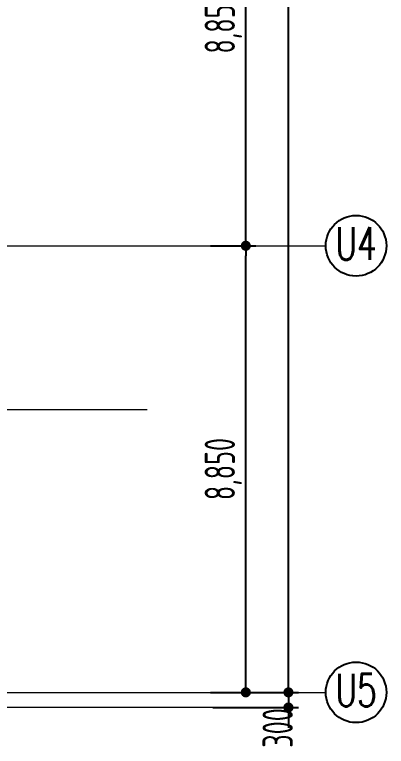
# Model space of a CAD drawing. Extents: x 0 to 160756, y 0 to 229247.
# Drawn here: x 75107 to 82471, y 67355 to 81856 of the extents above; entities that cross this region are included whole.
import ezdxf
from ezdxf.enums import TextEntityAlignment as Align
from ezdxf.xclip import XClip

# ---------------------------------------------------------------- set-up
doc = ezdxf.new("R2010")
doc.units = 0
doc.header["$LTSCALE"] = 10
doc.header["$XCLIPFRAME"] = 2
doc.linetypes.add('H12設備棟3F$0$CENTERK3', pattern=[2.749, 2.5, -0.083, 0.083, -0.083])
doc.linetypes.add('H12設備棟3F$0$CENTERK5', pattern=[6.916, 6.667, -0.083, 0.083, -0.083])
for name, color, linetype in [('H12設備棟3F$0$H-SIN', 252, 'H12設備棟3F$0$CENTERK5'), ('H12設備棟3F$0$K-SIN', 252, 'H12設備棟3F$0$CENTERK3'), ('H12設備棟3F$0$SIN-M', 3, 'Continuous'), ('H12設備棟3F$0$柱位', 3, 'Continuous')]:
    doc.layers.add(name, color=color, linetype=linetype)
doc.styles.add('H12設備棟3F$0$CHINA', font='romans.shx', dxfattribs={"width": 0.7, "bigfont": 'chineset.shx'})
doc.styles.add('H12設備棟3F$0$dim-txt', font='isocp.shx', dxfattribs={"width": 0.7, "bigfont": 'chineset.shx'})
doc.dimstyles.new('H12設備棟3F$0$ARCH-dim-2000', dxfattribs={"dimscale": 2000, "dimtxt": 0.3, "dimasz": 0.1, "dimexe": 0.1, "dimexo": 0.1, "dimgap": 0.05, "dimtad": 1, "dimdec": 0, "dimrnd": 0.1, "dimdsep": 46, "dimlunit": 6, "dimtxsty": 'H12設備棟3F$0$dim-txt', "dimblk": 'H12設備棟3F$0$_Dot', "dimblk1": 'H12設備棟3F$0$_Origin', "dimblk2": 'H12設備棟3F$0$_Origin', "dimcen": 2, "dimclrd": 256, "dimclre": 256, "dimclrt": 256, "dimadec": 0, "dimazin": 0, "dimtfac": 1, "dimtdec": 1, "dimtix": 1, "dimtmove": 2, "dimatfit": 3, "dimldrblk": 'H12設備棟3F$0$_Origin', "dimfxl": 1, "dimtvp": 1, "dimtolj": 1, "dimarcsym": 0})

# ---------------------------------------------------------------- blocks, each defined once
blk = doc.blocks.new('H12設備棟3F$0$_Dot')
at = {"color": 0, "linetype": 'ByBlock', "lineweight": -2}
blk.add_line((-0.5, 0), (-1, 0), dxfattribs=at)
at = {"color": 0, "linetype": 'ByBlock', "const_width": 0.5}
blk.add_lwpolyline([(-0.25, 0, 1), (0.25, 0, 1)], format="xyb", close=True, dxfattribs=at)
blk = doc.blocks.new('*D38')
at = {"layer": 'DEFPOINTS', "color": 0, "transparency": 16777216}
for p in [(78831, 68425), (78831, 68125), (80531, 68125)]:
    blk.add_point(p, dxfattribs=at)
at = {"layer": 'H12設備棟3F$0$SIN-M', "lineweight": -2, "transparency": 16777216}
for p, q in [((80531, 68625), (80531, 68825)), ((79031, 68425), (80731, 68425)), ((80531, 68425), (80531, 68125)), ((79031, 68125), (80731, 68125)), ((80531, 67925), (80531, 67725))]:
    blk.add_line(p, q, dxfattribs=at)
at = {"layer": 'H12設備棟3F$0$SIN-M', "lineweight": -2, "transparency": 16777216, "xscale": 200, "yscale": 200, "zscale": 200}
for p, rotation in [((80531, 68425), 270), ((80531, 68125), 90)]:
    blk.add_blockref('H12設備棟3F$0$_Dot', p, dxfattribs=dict(at, rotation=rotation))
at = {"layer": 'H12設備棟3F$0$SIN-M', "transparency": 16777216, "insert": (80318, 67719), "char_height": 600, "attachment_point": 5, "rotation": 90, "style": 'H12設備棟3F$0$dim-txt'}
blk.add_mtext('\\A1;300', dxfattribs=at)
blk = doc.blocks.new('H12設備棟3F$0$_Origin')
at = {"color": 0, "lineweight": -2}
blk.add_line((0, 0), (-1, 0), dxfattribs=at)
blk.add_circle((0, 0), 0.5, dxfattribs=at)
blk = doc.blocks.new('*D39')
at = {"layer": 'DEFPOINTS', "color": 0, "transparency": 16777216}
for p in [(79631, 103825), (80531, 103825), (79631, 68425)]:
    blk.add_point(p, dxfattribs=at)
at = {"layer": 'H12設備棟3F$0$SIN-M', "lineweight": -2, "transparency": 16777216}
for p, q in [((79831, 103825), (80731, 103825)), ((80531, 68625), (80531, 103625)), ((79831, 68425), (80731, 68425))]:
    blk.add_line(p, q, dxfattribs=at)
at = {"layer": 'H12設備棟3F$0$SIN-M', "lineweight": -2, "transparency": 16777216, "xscale": 200, "yscale": 200, "zscale": 200}
for p, rotation in [((80531, 103825), 90), ((80531, 68425), 270)]:
    blk.add_blockref('H12設備棟3F$0$_Dot', p, dxfattribs=dict(at, rotation=rotation))
at = {"layer": 'H12設備棟3F$0$SIN-M', "transparency": 16777216, "insert": (80086, 86125), "char_height": 600, "attachment_point": 5, "rotation": 90, "style": 'H12設備棟3F$0$dim-txt'}
blk.add_mtext('\\A1;35,400', dxfattribs=at)
blk = doc.blocks.new('*D40')
at = {"layer": 'DEFPOINTS', "color": 0, "transparency": 16777216}
for p in [(78787, 77275), (79687, 77275), (78787, 68425)]:
    blk.add_point(p, dxfattribs=at)
at = {"layer": 'H12設備棟3F$0$SIN-M', "lineweight": -2, "transparency": 16777216}
for p, q in [((78987, 77275), (79887, 77275)), ((79687, 68625), (79687, 77075)), ((78987, 68425), (79887, 68425))]:
    blk.add_line(p, q, dxfattribs=at)
at = {"layer": 'H12設備棟3F$0$SIN-M', "lineweight": -2, "transparency": 16777216, "xscale": 200, "yscale": 200, "zscale": 200}
for p, rotation in [((79687, 77275), 90), ((79687, 68425), 270)]:
    blk.add_blockref('H12設備棟3F$0$_Dot', p, dxfattribs=dict(at, rotation=rotation))
at = {"layer": 'H12設備棟3F$0$SIN-M', "transparency": 16777216, "insert": (79242, 72850), "char_height": 600, "attachment_point": 5, "rotation": 90, "style": 'H12設備棟3F$0$dim-txt'}
blk.add_mtext('\\A1;8,850', dxfattribs=at)
blk = doc.blocks.new('*D41')
at = {"layer": 'DEFPOINTS', "color": 0, "transparency": 16777216}
for p in [(78787, 86125), (79687, 86125), (78787, 77275)]:
    blk.add_point(p, dxfattribs=at)
at = {"layer": 'H12設備棟3F$0$SIN-M', "lineweight": -2, "transparency": 16777216}
for p, q in [((78987, 86125), (79887, 86125)), ((79687, 77475), (79687, 85925)), ((78987, 77275), (79887, 77275))]:
    blk.add_line(p, q, dxfattribs=at)
at = {"layer": 'H12設備棟3F$0$SIN-M', "lineweight": -2, "transparency": 16777216, "xscale": 200, "yscale": 200, "zscale": 200}
for p, rotation in [((79687, 86125), 90), ((79687, 77275), 270)]:
    blk.add_blockref('H12設備棟3F$0$_Dot', p, dxfattribs=dict(at, rotation=rotation))
at = {"layer": 'H12設備棟3F$0$SIN-M', "transparency": 16777216, "insert": (79242, 81700), "char_height": 600, "attachment_point": 5, "rotation": 90, "style": 'H12設備棟3F$0$dim-txt'}
blk.add_mtext('\\A1;8,850', dxfattribs=at)
blk = doc.blocks.new('H12設備棟3F')
at = {"layer": 'H12設備棟3F$0$H-SIN', "lineweight": 5}
for p, q in [((44007.9, 77275.3), (81271.4, 77275.3)), ((10462.6, 68425.3), (81271.4, 68425.3))]:
    blk.add_line(p, q, dxfattribs=at)
at = {"layer": 'H12設備棟3F$0$K-SIN', "lineweight": 5}
for p, q in [((77731.4, 74025.3), (72335.2, 74025.3)), ((80531.4, 68125.3), (11677.6, 68125.3))]:
    blk.add_line(p, q, dxfattribs=at)
at = {"layer": 'H12設備棟3F$0$柱位'}
for centre in [(81871.4, 77275.3), (81871.4, 68425.3)]:
    blk.add_circle(centre, 600, dxfattribs=at)
at = {"layer": 'H12設備棟3F$0$柱位', "linetype": 'Continuous', "style": 'H12設備棟3F$0$CHINA', "width": 0.7}
for s, p in [('U4', (81871.4, 76994.8)), ('U5', (81871.4, 68144.8))]:
    blk.add_text(s, height=650, dxfattribs=at).set_placement(p, align=Align.CENTER)
at = {"layer": 'H12設備棟3F$0$SIN-M'}
for base, p1, p2, picture, middle in [((80531.4, 103825.3), (79631.4, 68425.3), (79631.4, 103825.3), '*D39', (80086.4, 86125.3)), ((79687.3, 86125.3), (78787.3, 77275.3), (78787.3, 86125.3), '*D41', (79242.3, 81700.3)), ((79687.3, 77275.3), (78787.3, 68425.3), (78787.3, 77275.3), '*D40', (79242.3, 72850.3))]:
    dim = blk.add_linear_dim(base=base, p1=p1, p2=p2, angle=90, dimstyle='H12設備棟3F$0$ARCH-dim-2000', dxfattribs=at)
    dim.commit()
    dim.dimension.update_dxf_attribs({"geometry": picture, "text_midpoint": middle})
dim = blk.add_linear_dim(base=(80531.4, 68125.3), p1=(78831.4, 68425.3), p2=(78831.4, 68125.3), angle=90, dimstyle='H12設備棟3F$0$ARCH-dim-2000', dxfattribs=at)
dim.commit()
dim.dimension.update_dxf_attribs({"geometry": '*D38', "text_midpoint": (80318.4, 67718.9), "dimtype": 128})

msp = doc.modelspace()

# ---------------------------------------------------------------- block references
ref = msp.add_blockref('H12設備棟3F', (0, 0))
XClip(ref).set_block_clipping_path([(52480.8428845762, 60066.8604644329), (84559.6547477046, 105824.4625800119)])

doc.saveas('drawing.dxf')
